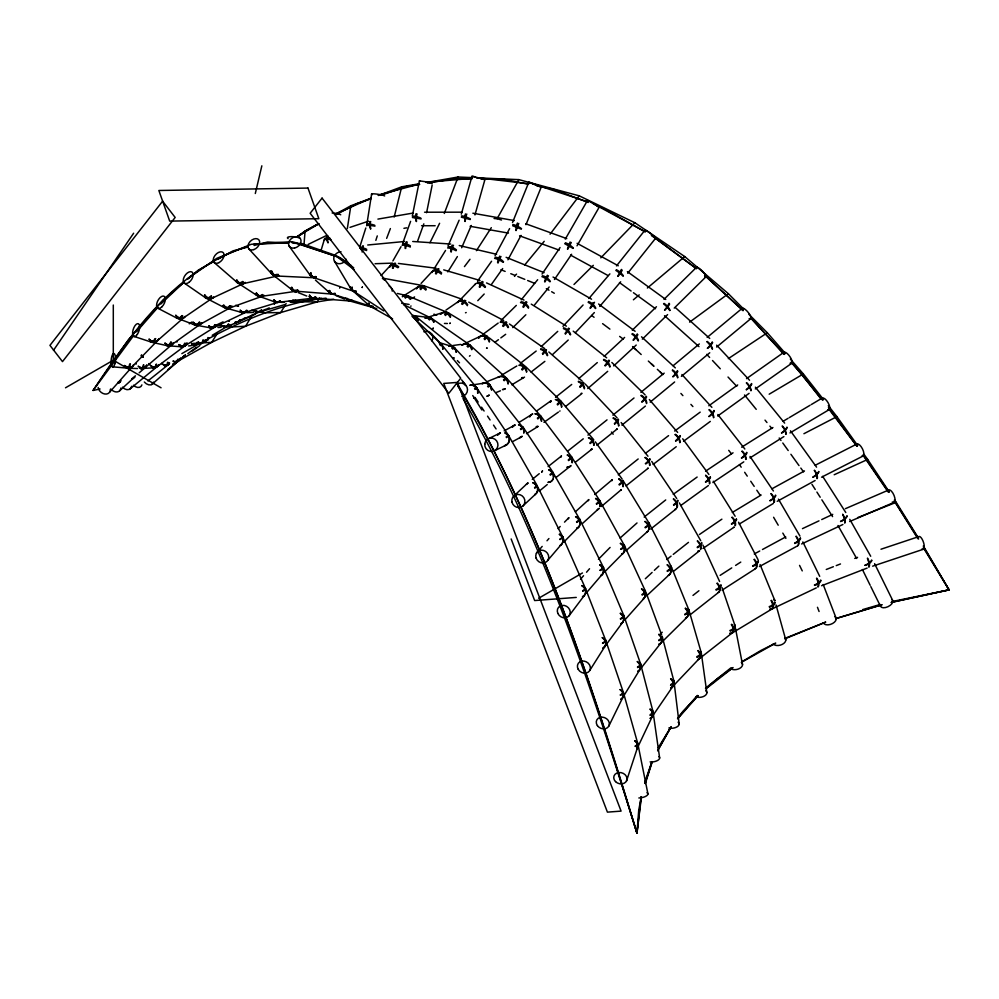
<?xml version="1.0" encoding="UTF-8"?>
<svg xmlns="http://www.w3.org/2000/svg" width="999" height="999" viewBox="0 0 999 999"><rect width="100%" height="100%" fill="white"/><g stroke="black" fill="none" stroke-linecap="round" stroke-linejoin="round"><path stroke-width="1.5" d="M304.008 244.53L305.082 231.006L318.544 223.576M641.133 796.628L636.962 833.191C590.534 684.29 541.146 534.577 463.111 398.776M641.458 796.653L636.962 833.191C589.635 679.782 541.008 524.063 457.642 385.776M347.327 228.621L350.849 205.769L371.191 198.189L335.851 213.798M366.658 225.562L371.628 193.981M534.54 487.599L537.137 485.564L508.766 435.826L506.505 437.624M523.251 427.46L520.816 429.632M550.024 474.513L552.872 472.127L523.326 427.497M641.183 797.19L638.711 810.301L636.962 833.191C591.071 680.893 541.108 527.984 460.876 389.797L458.279 385.914M412.325 216.034L419.418 180.869L427.597 182.03L432.205 183.716M426.585 212.737L432.142 185.215M255.307 193.506L261.85 165.809M394.18 217.033L401.71 186.825L418.469 183.903M461.313 214.136L472.077 175.986L484.64 179.72M474.95 214.935L484.877 179.733M321.328 249.525L324.538 238.811A6.756 2.185 16.7 0 1 330.357 238.411M644.692 782.492L651.847 761.95M645.354 783.491L652.285 761.675M359.652 247.34L365.809 228.009M375.849 240.359L377.272 235.901M645.029 783.466L652.01 761.638M516.108 230.532L518.781 223.401M567.444 249.088L570.117 241.958M626.498 781.006L637.374 747.951M402.772 243.082L410.601 221.353M417.57 241.209L423.838 223.838M444.293 213.474L458.066 177.01L472.09 177.61M386.65 238.361L390.384 228.559M512.512 222.502L528.921 181.98L541.246 187.013L525.986 224.688M448.052 245.829L459.128 220.205M461.663 247.752L471.291 225.462M565.272 239.136L587.537 200.362L599.25 207.08L597.802 206.681M637.275 748.214L652.447 716.158M621.39 269.43L617.869 276.061M571.303 242.495L567.719 249.201M608.816 726.098L622.914 697.265M429.957 242.745L439.61 223.277M495.054 255.694L509.602 228.596M507.929 259.79L521.028 235.389M494.055 218.506L497.102 218.719L518.856 179.633L579.22 195.829L634.889 222.752L684.727 256.556L728.383 293.706L743.531 308.903M657.604 750.873L670.816 727.222L658.204 749.55M548.476 275.774L544.867 282.043M392.894 260.914L401.011 246.703M593.144 302.572L590.009 308.029M577.01 245.829L599.25 207.093M569.455 328.621L565.397 334.153M608.903 360.09L604.832 365.622M658.179 747.801L671.216 726.648M252.46 314.785L245.554 326.248L211.701 342.345L172.627 364.111M286.151 303.571L280.707 312.562L245.554 326.248L231.431 326.973L216.059 325.212M622.802 697.464L640.059 669.268M434.403 268.306L445.542 250.462M447.827 271.878L457.38 256.581M523.476 307.405L526.923 302.185M565.072 333.466L568.643 328.097M217.233 333.604L211.701 342.345L192.77 343.481M589.797 670.391L605.282 645.854M319.543 298.077L317.095 301.923L280.707 312.562L265.197 312.762L251.436 310.302M476.398 250.674L491.308 227.66M490.122 385.926L522.752 427.335M248.189 246.428C177.685 268.069 132.043 331.705 93.094 390.447L100.075 388.986M506.855 378.459L540.422 415.621L537.337 418.219M542.07 274.051L560.064 247.552M554.47 279.495L571.615 254.258M53.484 350.349L133.641 233.217M652.235 716.52L673.139 685.963M180.807 357.767L179.133 360.164L176.199 360.639M546.49 350.037L542.857 354.408M583.404 382.305L579.77 386.675M477.597 281.031L491.57 261.251M491.321 284.615L502.672 268.544M503.409 326.473L506.78 322.34M542.395 353.646L545.766 349.525M605.182 646.016L623.289 621.478M568.943 615.946L584.427 595.317M464.448 266.608L470.005 259.278M550.062 234.203L579.22 195.829M677.559 718.356L682.991 711.251L697.876 695.616M133.716 335.477L93.094 390.447L128.322 339.897L163.399 299.787L184.34 281.98M641.071 668.106L660.926 642.994M616.508 265.871L645.004 230.145M627.697 273.251L655.244 238.711M521.241 299.837L537.662 279.72M534.565 304.882L549.163 286.988M524.725 264.935L544.218 241.296M588.935 298.464L609.889 273.863M599.725 306.418L620.679 281.805M536.438 553.159L542.195 546.403M547.002 540.784L548.926 538.536M548.039 560.014L561.475 544.268M580.544 579.233L583.541 575.724M586.538 572.227L589.535 568.731M585.976 593.344L602.946 573.513M678.296 717.594L697.364 695.441M136.538 331.805L157.83 307.442M109.728 392.058L133.379 365.409L158.416 339.697M677.584 718.843L698.089 695.704M490.434 385.626L488.186 387.125M625.224 619.517L644.23 598.164M514.497 276.373L516.558 274.113M381.081 275.562L390.646 265.21M421.079 283.416L431.98 271.678M562.949 326.311L583.079 304.995M575.274 332.754L594.355 312.562M671.503 687.787L698.788 659.103M459.627 300.424L475.624 283.741M477.784 300.687L484.19 294.018M600.811 257.829L634.889 222.752M522.19 370.08L525.624 366.583L560.601 400.761M557.167 404.245L560.551 400.799M558.079 528.633L560.227 526.473M564.51 522.14L568.793 517.794M563.761 542.107L578.746 526.935M598.438 559.253L610.089 547.44M604.507 572.065L622.514 553.808M573.988 284.478L593.306 265.322M501.098 320.442L516.321 305.407M512.799 327.635L525.849 314.747M475.924 388.811L476.923 388.074L508.528 435.439L506.118 436.938M663.998 299.35L696.603 267.208M674.225 308.104L705.744 277.023M660.102 634.353L662.237 632.242M660.676 643.281L686.463 617.832M632.292 330.194L656.443 306.73M642.345 339.148L667.594 314.61M160.864 303.971L184.003 282.105M645.329 578.746L652.097 572.427M654.357 570.317L658.865 566.108M646.64 595.829L669.193 574.762M514.21 495.679L527.122 483.616M522.527 506.318L535.452 494.255M541.246 346.591L557.742 331.356M552.697 354.395L568.219 340.047M604.158 356.381L624.612 337.437M613.711 365.896L636.201 345.055M118.394 382.767L120.654 380.681M119.63 390.809L132.655 378.808M139.173 372.814L172.64 344.006M575.374 511.825L588.836 499.55M582.255 523.701L597.951 509.39M620.092 538.024L637.012 522.964M625.774 550.899L647.215 531.818M151.736 384.553L177.859 361.413M504.12 380.719L506.855 378.421M156.781 341.258L183.741 317.719M578.521 378.808L597.302 362.587M587.749 388.574L607.704 371.328M705.818 688.611L717.27 678.783L733.091 667.544M187.824 279.021L198.302 270.105L214.335 261.226M594.742 494.505L612.362 479.62M601.398 506.481L621.353 489.61M633.391 299.8L639.223 294.892M647.377 288.024L684.727 256.556M118.544 382.917L120.916 380.944M707.167 337.425L742.307 308.216M673.151 365.721L699.312 343.943M716.645 347.04L750.611 318.806M681.393 376.373L709.752 352.772M640.908 392.345L664.198 373.139M650.187 402.135L674.637 381.98M131.893 378.733L135.439 375.811M129.695 389.21L156.943 366.795L185.177 345.666M532.267 479.395L539.248 473.676M539.273 491.108L547.252 484.565M167.869 369.568L184.203 356.243M537.787 418.956L540.784 416.059M612.862 415.159L634.015 397.989M621.902 425.149L645.404 406.069M568.231 459.965L571.603 456.805L540.796 416.071M705.456 688.236L731.018 667.769M147.902 380.944L168.744 364.323M587.936 435.127L607.03 419.867M596.828 445.242L617.132 429.033M618.281 474.85L638.186 458.966M625.986 485.914L648.239 468.156M644.18 517.045L665.721 499.937M650.686 529.07L675.824 509.103A6.756 4.633 51.5 0 1 674.887 509.478A6.756 4.096 54.1 0 0 675.711 509.178M555.519 397.29L571.728 384.453M565.521 406.543L581.718 393.706M567.869 450.974L583.266 438.836M548.089 466.583L561.126 456.281M575.536 462.087L592.045 449.075A6.756 4.783 51.4 0 1 591.096 449.45M555.869 477.622L570.092 466.396M666.733 559.552L671.078 556.118M673.251 554.395L688.473 542.37M673.351 571.478L698.351 551.723M692.981 595.416L698.925 590.746M689.972 614.922L717.319 593.394M698.463 659.402L732.279 632.879M706.093 688.723L732.292 668.244M520.292 363.374L536.188 351.049M531.081 372.053L544.867 361.363M645.429 453.346L668.581 435.626M653.096 464.435L676.248 446.715M520.367 428.908L523.001 427.048M482.455 334.727L498.176 323.077M494.805 342.37L498.426 339.685M500.849 337.887L505.681 334.303M674.65 431.056L700.187 412.125M683.553 441.246L710.301 421.416M689.61 322.14L728.383 293.706M187.775 353.658L196.403 347.365M200.1 344.667L206.256 340.172M192.357 350.974L199.713 345.654M708.84 405.781L737.699 384.94M717.732 416.009L749.1 393.356M673.251 494.318L697.14 477.047M680.744 505.544L708.403 485.551M189.273 323.838L191.758 322.053M171.678 344.73L200.324 324.2M296.179 237.325L305.082 231.006M297.702 236.838L307.754 229.683L318.644 223.901M536.488 411.089L550.948 400.811M543.968 422.352L558.429 412.063M132.318 379.133L134.853 377.347M746.515 378.646L784.015 352.21M755.319 388.948L791.57 363.399M187.312 278.983L216.833 258.316L251.161 244.305L291.521 241.696L336.813 256.618L354.033 269.518M445.916 310.127L459.178 300.999M183.516 317.894L212.75 297.889M699.412 534.527L721.89 519.168M702.984 548.451L734.203 527.11M705.581 471.178L733.041 452.797M712.886 482.554L743.78 461.863M728.308 358.653L767.319 332.767L785.351 353.359M474.837 389.373L476.898 388.074M720.129 575.374L731.743 567.894M735.614 565.409L740.771 562.087M722.09 590.172L754.332 569.418M741.645 447.202L772.926 427.522M750.012 457.892L783.89 436.588M185.002 345.791L214.922 327.01M519.005 422.427L530.394 415.322M526.498 433.678L537.887 426.561M418.531 286.526L402.31 296.616A6.756 5.232 58.1 0 1 410.052 299.225M412.1 298.489L414.597 296.928M502.06 374.912L516.033 366.458M511.825 384.802L524.525 377.123M732.329 512.462L761.163 495.017M739.248 524.075L773.326 503.459M731.892 633.154L772.052 608.94M296.715 236.938L318.831 223.739M783.141 421.266L788.036 418.369M789.26 417.632L810.039 405.294M811.263 404.57L822.252 398.027M789.972 432.929L829.083 409.69M769.18 394.193L803.371 373.951L823.501 399.55M741.795 661.813L761.013 650.411L775.736 643.094M212.225 335.277L227.672 326.161M181.855 353.634C225.162 328.359 271.516 305.494 321.591 298.202M65.509 387.799L113.299 360.214L161.076 387.799M538.648 598.251L582.454 572.964M741.283 662.412L775.149 643.418M218.344 259.003L233.042 250.861L248.064 247.015M336.039 213.936L350.849 205.769M200.075 324.363L230.769 307.467M771.99 488.773L804.47 470.941M777.222 501.323L815.122 480.519M754.27 553.958L759.74 550.998M762.474 549.512L785.726 536.925M759.44 566.533L796.365 546.528M504.145 430.856L514.897 425.062A6.756 6.356 61.7 0 0 512.45 427.048A6.756 6.019 58 0 1 515.084 425M512.412 441.72L520.479 437.362M228.846 326.561L231.556 325.112M234.266 323.651L245.105 317.857M336.363 214.523L356.793 203.696L371.241 198.676M803.92 433.716L836.912 416.62L857.716 445.591M815.234 465.247L856.805 444.056M821.54 477.197L863.111 456.006M308.192 244.405L326.423 235.552M488.836 438.499L500.399 432.917M493.868 451.048L505.419 445.454M217.47 324.538L223.089 321.853M214.66 327.16L246.491 311.963M771.628 609.165L816.32 587.887M802.472 528.633L818.98 520.854M821.727 519.555L832.741 514.36M801.598 543.968L842.881 524.5M462.962 344.443L480.819 336.064M212.412 298.077L244.443 283.117M834.19 474.75L867.669 459.44L889.272 491.933M238.262 321.903L255.157 314.26M265.01 309.79L269.231 307.879M243.806 318.956L260.215 311.601M845.391 508.678L888.598 490.034M849.662 521.528L894.267 502.272M260.052 311.688L265.309 309.465M786.438 637.762L825.711 622.09M784.989 638.773L825.411 622.215M419.418 180.869L419.992 181.356M227.16 326.423L238.049 322.015M486.613 381.818L499.113 376.76M496.266 392.482L500.437 390.796M857.666 517.632L896.19 502.335L918.393 538.024M826.26 569.48L833.378 566.72M836.225 565.621L840.496 563.96M854.732 558.441L857.579 557.342M821.603 585.739L867.144 568.081M378.459 195.492L401.71 186.825M508.016 435.989L508.716 435.801M229.483 308.029L262.512 296.154M835.763 618.556L881.268 604.882M381.343 195.167L405.894 186.651L419.717 184.378M350 227.372L368.469 221.204M880.981 549.225L918.743 536.625M872.639 566.183L923.476 549.225M425.512 318.007L442.495 312.65M246.091 312.1L279.995 301.735M835.576 618.693L882.242 604.72M862.587 609.627L880.231 604.47M259.003 312.1L285.102 304.52M378.171 195.167L418.469 184.291M254.083 245.479L267.607 242.033L288.549 243.007M891.445 602.385L949.05 589.86L923.326 545.953M242.969 283.704L278.371 275.774M891.183 602.409L949.05 589.86L923.501 546.94M892.107 601.523L949.05 589.86L923.438 547.839M427.609 182.317L458.066 177.01M377.897 219.106L413.311 213.024M403.921 228.321L406.743 227.834M427.397 183.117L455.044 178.571L471.953 178.858M333.703 299.238L317.095 301.923L300.262 301.773L292.732 300.087M470.554 385.239L485.389 382.942M261.039 296.441L296.591 291.171M452.747 345.542L460.764 344.418M292.47 302.235L326.061 298.152M188.536 345.941L191.496 345.579M277.722 302.385L313.661 298.089M367.719 245.005L404.533 241.496M425.936 182.28L472.29 178.384M576.261 597.414L534.665 600.549L511.151 538.948M217.944 327.51L221.154 327.285M140.859 368.556L153.022 367.857M253.821 244.305L288.723 242.707M291.758 242.57L294.792 242.432L340.234 257.742L353.721 267.807M375.087 263.711L392.607 263.124M246.691 312.675L253.596 312.475M280.756 302.372L284.428 302.335M424.563 212.213L462.35 212.175M421.553 225.724L435.164 225.724M412.412 217.52L421.091 218.943M481.168 179.021L504.233 179.42L528.109 184.178M541.133 187.038L540.084 186.763M444.455 323.439L447.427 323.514M131.044 368.344L137.612 368.544M476.773 177.81L518.856 179.633M293.044 243.219L302.023 243.631L336.263 255.657L351.398 265.647M276.636 275.999L315.459 277.834M412.724 241.483L450.661 244.031M167.645 345.754L181.094 346.74M313.012 298.102L350.661 301.036M295.904 291.184L333.703 294.205M112.338 366.808L126.948 368.069M478.484 177.859L528.871 183.779M412.649 315.484L428.658 317.457M398.401 263.424L436.188 268.256M401.66 303.271L409.115 304.445M472.864 213.212L514.273 220.567M470.129 226.298L508.466 233.117M384.265 278.446L423.189 285.614A6.756 2.91 -79.6 0 0 420.017 288.948M195.991 325.174L210.714 327.897M461.301 217.17L470.217 219.543M537.05 185.964L553.471 189.236L588.261 202.472M151.998 342.32L167.058 345.654A6.756 3.809 -85.8 0 0 171.291 342.207M459.265 245.542L496.565 254.283M397.452 293.456L407.242 295.766M226.498 308.216L242.37 312.65M478.696 178.309L476.86 177.772M348.526 300.624L376.785 308.604M497.102 218.719L501.523 220.005M443.718 269.867L480.032 280.469M439.398 342.632L453.034 346.778M475.549 177.385L473.126 176.573M331.281 293.681L370.479 306.243M534.977 184.503L587.537 201.81M133.504 336.238L150.412 341.808M512.674 225.762L521.141 229.096M313.574 277.56L354.707 291.671M235.702 305.282L238.511 306.268M424.525 286.001L462.375 299.363M257.517 295.754L274.25 301.698M538.848 186.351L536.888 185.614M525.711 223.764L566.77 238.611M519.567 235.814L559.178 250.125M178.496 318.731L193.856 324.55M596.952 205.782L602.747 207.992L645.416 231.955M536.013 185.29L535.127 184.927M335.976 295.592L344.468 299.013M306.755 296.041L298.189 292.595M506.118 257.317L544.068 272.652M500.924 269.705L505.144 271.416M510.776 273.689L514.985 275.387M517.794 276.523L524.825 279.37M527.634 280.507L534.665 283.341M533.791 184.39L532.105 183.679M408.628 296.216L447.939 312.699M433.941 314.136L436.75 315.309M531.331 183.341L530.044 182.755M486.538 282.917L524.013 300.087M564.71 243.681L573.014 248.401M403.608 304.633L431.268 318.182M205.956 298.052L224.176 307.505M157.73 308.167L176.748 318.069M468.731 302.135L503.658 320.454M593.381 203.734L644.717 231.506M577.085 243.306L618.281 265.784M570.579 255.12L608.041 275.549M369.655 305.894L392.619 318.906M553.034 277.023L591.533 299.188M546.328 288.674L548.988 290.209M551.635 291.733L554.295 293.256M448.601 313.024L487.212 336.326M531.256 304.121L566.396 326.149M352.997 290.909L383.791 310.939M237.737 282.942L256.968 295.479M184.603 283.329L205.607 297.827M509.453 324.001L544.667 348.551M431.955 318.594L469.692 344.905M627.384 271.628L665.771 299.463M619.48 282.592L631.118 291.021M633.441 292.707L655.544 308.741M651.373 235.352L696.191 268.444M652.085 235.702L696.528 268.694M598.576 303.996L635.127 331.306M591.633 315.459L594.068 317.282M602.597 323.651L609.902 329.108M619.642 336.401L623.301 339.123M588.436 201.274L587.524 200.449M272.964 274.9L292.345 290.097M489.173 337.812L523.976 365.247M573.201 331.144L606.668 357.842M416.283 316.883L453.996 347.415M214.785 263.062L237.387 282.655M548.851 351.985L582.292 381.218M315.434 280.107L329.208 292.395M675.287 307.505L709.74 338.449M664.522 315.696L698.975 346.641M470.342 345.454L506.268 377.884M352.897 290.821L369.318 305.657M704.57 275.225L743.069 310.402M641.52 336.8L675.324 367.894M632.554 346.553L635.926 349.662M648.326 361.064L653.958 366.246M657.342 369.355L662.974 374.538M633.316 347.265L641.196 354.52M651.336 363.848L653.596 365.921M660.351 372.14L662.612 374.213M704.832 275.462L743.019 310.701M412.038 316.321L440.721 343.581M611.838 362.462L645.129 394.892M748.938 314.323L767.319 332.767M454.807 348.139L490.109 385.065M457.38 360.589L459.515 362.824M585.039 383.916L617.132 417.907M431.668 334.016L441.745 344.68M716.633 345.167L749.562 380.232M706.718 354.345L709.627 357.442M712.524 360.527L720.279 368.781M728.021 377.035L736.738 386.313M750.699 318.057L784.615 354.395M680.893 393.431L682.891 395.629M690.896 404.383L692.894 406.568M249.013 249.051L271.828 274.001M681.917 374.525L711.9 407.342M750.886 317.957L783.865 354.32M791.083 362.275L800.361 372.515L821.303 399.375M790.346 359.078L803.371 373.951M649.338 399.563L677.659 432.405M791.67 362.537L822.751 400.312M755.381 387.175L784.652 423.114M744.53 394.967L756.231 409.34M765.022 420.129L766.97 422.527M769.892 426.111L771.852 428.509M441.358 344.293L476.398 387.5M461.575 379.82L465.472 384.615M621.153 422.552L647.951 456.243M611.438 432.055L613.174 434.228M828.283 405.644L836.912 416.62M717.844 414.535L744.829 449.001M728.721 450.349L731.418 453.796M828.92 409.14L856.83 446.178M462.812 381.855L465.596 385.514M828.446 407.604L857.179 446.291M682.704 438.773L708.903 474.475M595.304 441.82L622.115 479.033M289.173 246.166L309.84 274.812M864.048 454.408L867.669 459.44M790.446 430.794L816.558 467.145M779.195 437.999L780.993 440.497M782.791 443.007L788.199 450.524M790.896 454.283L799 465.571M800.811 468.069L803.508 471.828M863.461 455.157L888.81 492.307M862.911 455.069L888.136 491.933M894.217 500.836L917.844 538.661M750.012 456.443L773.413 490.996M739.46 464.622L741.196 467.182M744.667 472.302L747.264 476.136M750.724 481.256L754.195 486.376M756.792 490.222L760.264 495.342M651.723 461.413L676.71 498.526M894.467 499.737L896.19 502.335M475.574 398.226L478.146 402.06M481.555 407.18L484.115 411.026M487.537 416.146L490.097 419.98M493.518 425.099L496.078 428.946M571.903 457.43L599.65 500.524M822.676 476.361L845.791 512.537M811.95 484.315L815.246 489.485M816.895 492.07L820.204 497.24M821.852 499.825L832.579 516.62M894.729 501.348L918.63 539.023M472.739 395.554L481.893 410.002M713.298 481.218L735.139 516.246M623.289 480.944L649.088 523.214M334.49 261.288L350.849 288.748M778.433 499.138L799.962 536.088M773.601 517.27L778.209 525.187M782.816 533.104L785.888 538.386M553.109 472.702L579.632 519.23M849.774 519.343L870.703 556.268M837.961 525.511L856.643 558.478M679.332 502.859L700.724 540.696M599.924 501.011L624.387 545.529M738.573 522.227L758.079 559.752M649.35 523.738L671.266 566.733M537.325 486.113L562.674 536.888M874.6 563.673L892.719 600.486M862.412 569.505L870.166 585.277M870.816 586.6L880.519 606.318M579.857 519.642L603.321 567.232M802.859 541.908L819.704 576.348M799.55 565.384L802.247 570.891M624.612 546.016L645.416 591.146A6.756 2.535 -20.3 0 1 642.195 595.067M702.909 545.079L719.605 581.48M562.837 537.225L585.451 588.461M603.433 567.27L623.701 615.347M760.077 564.572L774.837 600.536M671.503 567.295L688.91 610.102M585.576 588.773L605.706 640.384M823.201 584.527L836.113 618.169M817.469 607.292L819.08 611.5M646.041 592.582L661.6 634.74M623.838 615.709L640.496 663.648M722.002 587.524L734.789 625.049M605.819 640.684L623.326 692.295M689.123 610.764L701.173 652.447M623.438 692.632L637.787 743.606M776.023 604.957L785.813 640.034M662.399 637.237L673.913 681.206M640.634 664.073L652.896 711.201M637.899 744.068L647.951 794.03M735.414 628.071L742.544 664.66M653.121 712.374L659.652 758.004M701.335 653.259L706.855 692.782M674.05 681.955L679.183 724.05M113.299 305.032L113.299 360.214M110.39 389.21A6.756 5.257 41.6 0 1 104.858 394.018A6.756 5.257 41.6 0 1 98.164 387.45M120.904 387.999A6.756 5.145 47.4 0 1 117.183 391.92A6.756 5.145 47.4 0 1 111.039 389.185M118.269 381.905A6.756 5.145 47.4 0 1 119.243 382.967M146.716 365.159A6.756 5.145 47.4 0 1 138.137 366.196A6.756 5.157 49.8 0 0 146.641 365.222M141.546 356.206A6.756 5.145 47.4 0 1 143.194 357.03M131.668 386.251A6.756 4.995 50.5 0 1 122.465 387.187M120.205 382.205A6.756 4.995 50.5 0 1 120.342 380.594M158.591 364.935A6.756 4.995 50.5 0 1 148.814 363.636M141.908 384.902A6.756 4.783 51.4 0 1 133.479 385.227M169.568 363.099A6.756 4.783 51.4 0 1 161.601 363.399A6.756 4.783 54.6 0 0 169.443 363.161M153.459 382.155A6.756 4.633 48.5 0 1 144.318 382.005M179.583 359.003A6.756 4.633 48.5 0 1 173.376 361.163M185.352 355.182A6.756 4.408 50.8 0 1 183.279 356.556M129.708 364.023A6.756 2.148 -85.1 0 1 126.736 367.882M158.691 339.185A6.756 5.282 44.2 0 1 148.963 339.073A6.756 5.32 48.9 0 0 158.554 339.31M130.407 363.886A6.756 2.747 -88.2 0 1 126.761 367.794M141.433 355.157A6.756 2.747 -88.2 0 1 143.132 357.155M143.456 364.735A6.756 2.747 -88.2 0 1 139.91 368.206M141.184 356.006A6.756 5.157 49.8 0 1 143.219 356.993M173.539 342.707A6.756 5.157 49.8 0 1 164.798 343.032A6.756 5.157 54.4 0 0 173.389 342.807M143.868 365.047A6.756 3.022 86.7 0 1 140.322 368.256M141.346 355.282A6.756 3.022 86.7 0 1 142.932 357.055M156.019 364.348A6.756 3.022 86.7 0 1 152.697 367.694M156.506 364.198A6.756 3.209 80.2 0 1 153.259 367.669M167.57 362.275A6.756 3.209 80.2 0 1 164.323 365.746M158.491 365.01A6.756 4.983 53.2 0 1 151.124 366.059M149.4 364.423A6.756 4.983 53.2 0 1 148.839 363.636M187.063 343.069A6.756 4.983 53.2 0 1 179.071 344.58M168.207 362.45A6.756 3.484 71 0 1 164.46 365.334M177.947 359.091A6.756 3.484 71 0 1 174.475 362.125M198.676 342.108A6.756 4.783 54.6 0 1 191.433 343.344M179.395 358.991A6.756 4.308 50.8 0 1 175.275 361.713M183.466 356.506A6.756 4.308 50.8 0 0 185.414 355.057A6.756 4.283 36.3 0 1 184.378 355.744M179.246 359.503A6.756 4.583 54.2 0 1 172.952 361.089M208.679 338.236A6.756 4.583 54.2 0 1 203.159 340.234M185.202 355.269A6.756 4.358 53.9 0 1 183.179 356.668M155.007 338.661A6.756 2.972 -71.7 0 1 150.1 341.446M155.732 338.586A6.756 3.472 -77.5 0 1 150.524 341.658M170.792 341.92A6.756 3.472 -77.5 0 1 166.221 345.467M185.14 316.433A6.756 5.32 48.9 0 1 175.612 315.172A6.756 5.345 55.6 0 0 184.915 316.596M184.74 343.181A6.756 3.809 -85.8 0 1 179.208 345.691M201.873 322.627A6.756 5.157 54.4 0 1 193.107 322.202M185.315 343.344A6.756 4.033 83.1 0 1 179.97 345.829M197.04 342.32A6.756 4.033 83.1 0 1 192.37 344.817M186.888 343.156A6.756 4.97 57.9 0 1 179.046 344.643M176.985 342.033A6.756 4.97 57.9 0 1 176.773 341.608M216.571 325.112A6.756 4.97 57.9 0 1 208.978 325.861M197.814 342.207A6.756 4.171 68.8 0 1 192.457 344.168M208.004 337.5A6.756 4.171 68.8 0 1 204.158 341.034M198.464 342.195A6.756 4.745 59.4 0 1 191.758 343.706M229.083 324.65A6.756 4.745 59.4 0 1 223.027 325.724M221.291 324.238A6.756 4.745 59.4 0 1 220.979 323.876A6.756 4.67 65.9 0 0 221.303 324.338M208.516 337.974A6.756 4.52 59.4 0 1 202.71 340.172M239.872 320.292A6.756 4.52 59.4 0 1 236.263 322.115M208.754 338.087A6.756 4.221 50.4 0 1 204.77 340.397M181.93 315.584A6.756 3.496 -62.5 0 1 176.361 317.744M182.655 315.647A6.756 3.984 -69.2 0 1 176.873 318.019M199.413 321.99A6.756 3.984 -69.2 0 1 193.406 324.163M213.661 297.19A6.756 5.345 55.6 0 1 204.583 294.792A6.756 5.332 65 0 0 213.324 297.377M201.423 323.089A6.756 5.145 61.2 0 1 193.094 322.252M232.118 306.193A6.756 5.145 61.2 0 1 223.501 304.982A6.756 5.095 70.2 0 0 231.743 306.331M199.925 322.352A6.756 4.358 -79.5 0 1 194.106 324.438M214.86 324.675A6.756 4.358 -79.5 0 1 208.579 326.935M216.296 325.224A6.756 4.92 64.5 0 1 208.928 325.961M247.315 311.301A6.756 4.92 64.5 0 1 240.135 310.102A6.756 4.808 73 0 0 247.153 311.126M238.212 306.281A6.756 4.92 64.5 0 1 238.112 305.831M215.447 324.862A6.756 4.57 86.1 0 1 209.478 327.123M228.259 323.988A6.756 4.57 86.1 0 1 220.979 324.737M228.858 320.816A6.756 4.57 86.1 0 1 228.846 321.291M228.871 324.238A6.756 4.57 67.9 0 1 224.188 326.548M229.121 320.816A6.756 4.57 67.9 0 1 229.171 321.278M239.61 320.192A6.756 4.57 67.9 0 1 235.065 322.14M228.596 325.087A6.756 4.67 65.9 0 1 222.927 325.849M261.601 310.052A6.756 4.67 65.9 0 1 255.756 311.151M240.26 320.192A6.756 4.271 48.3 0 1 236.913 321.678M239.698 320.055A6.756 4.408 65.6 0 1 235.727 322.202M211.176 295.816A6.756 3.859 -55.4 0 1 204.408 296.266M211.613 296.303A6.756 4.383 -62.6 0 1 204.558 296.253M229.82 305.756A6.756 4.383 -62.6 0 1 222.765 305.706M245.342 282.405A6.756 5.332 65 0 1 236.626 279.857A6.756 5.232 77.4 0 0 244.83 282.567M230.619 305.794A6.756 4.77 -74.4 0 1 224.425 307.492M223.252 306.069A6.756 4.77 -74.4 0 1 223.064 305.706M246.491 310.227A6.756 4.77 -74.4 0 1 240.022 311.688M264.036 295.317A6.756 5.095 70.2 0 1 256.531 293.182M247.128 310.414A6.756 4.958 88.4 0 1 241.034 311.963M260.689 310.364A6.756 4.958 88.4 0 1 254.233 311.051M280.557 301.311A6.756 4.808 73 0 1 274.001 299.85M261.551 310.165A6.756 4.833 67.1 0 1 255.469 311.126M260.577 311.051A6.756 4.52 73.8 0 1 255.619 311.301M295.13 301.198A6.756 4.52 73.8 0 1 290.422 301.198A6.756 5.032 65.8 0 0 296.054 300.624M295.117 291.745A6.756 4.52 73.8 0 1 295.354 292.145M274.463 302.023A6.756 4.321 46.2 0 1 274.388 304.195M288.112 238.636A6.756 1.723 6.4 0 1 291.096 236.626A6.756 1.723 6.4 0 1 300.112 238.349M327.959 242.782A6.756 3.571 64.1 0 1 327.098 235.652M242.757 281.456A6.756 4.183 -49.1 0 1 236.014 281.081M243.194 281.98A6.756 4.745 -56.9 0 1 236.176 281.119M262.425 294.53A6.756 4.745 -56.9 0 1 255.419 293.656M278.983 275.549A6.756 5.232 77.4 0 1 271.865 271.528M262.949 294.93A6.756 5.12 -70.5 0 1 255.756 293.756M279.683 300.861A6.756 5.12 -70.5 0 1 273.651 301.261M263.187 295.667A6.756 4.92 81.6 0 1 256.306 292.844M298.426 290.597A6.756 4.92 81.6 0 1 291.671 287.15A6.756 4.57 -85.4 0 0 297.665 290.584M280.257 301.099A6.756 4.595 83.2 0 1 273.951 299.975M315.672 297.315A6.756 4.595 83.2 0 1 309.653 295.317M280.107 301.311A6.756 5.27 89.5 0 1 274.101 301.099M295.667 300.249A6.756 5.27 89.5 0 1 289.111 301.223M295.292 290.372A6.756 5.27 89.5 0 1 296.491 292.232M294.568 301.236A6.756 4.258 83.1 0 1 289.922 301.111M295.292 291.983A6.756 4.258 83.1 0 1 295.467 292.395M295.292 291.508A6.756 5.032 65.8 0 1 295.854 292.27M361.438 250.25A6.756 3.434 75.8 0 1 362.537 246.054M324.288 240.072A6.756 1.249 7.5 0 1 330.981 239.585M332.105 212.949A6.756 1.249 7.5 0 1 340.721 214.785M328.134 242.57A6.756 3.259 71.6 0 1 327.672 235.577M370.542 228.921A6.756 3.259 71.6 0 1 369.905 221.491M277.198 274.325A6.756 4.608 -42.4 0 1 270.766 271.079M277.859 275.736A6.756 4.933 -87.3 0 1 271.853 271.116M316.333 277.685A6.756 4.933 -87.3 0 1 310.677 272.952M278.421 274.425A6.756 5.132 -51.9 0 1 270.841 271.041M297.415 289.86A6.756 5.132 -51.9 0 1 290.634 288.187M297.964 290.234A6.756 5.457 -68 0 1 291.034 288.386M315.459 296.915A6.756 5.457 -68 0 1 309.116 296.641M334.19 294.143A6.756 4.57 -85.4 0 1 329.67 290.709M315.859 297.265A6.756 5.519 88.8 0 1 309.303 296.179M314.922 297.252A6.756 4.208 -85.5 0 1 309.44 295.067M351.411 300.874A6.756 4.208 -85.5 0 1 347.615 299.113M359.715 248.252A6.756 3.109 28.6 0 1 366.745 249.35M392.445 268.281A6.756 3.209 88.1 0 1 394.792 263.162M362.162 252.073A6.756 2.972 84.6 0 1 363.411 245.916M405.157 248.476A6.756 2.972 84.6 0 1 406.356 241.833M361.026 249.3A6.756 1.898 17.7 0 1 366.67 250.549M366.92 224.45A6.756 1.898 17.7 0 1 374.737 225.275M370.791 228.808A6.756 2.81 80.3 0 1 370.704 221.516M416.246 221.478A6.756 2.81 80.3 0 1 416.021 213.736M366.758 225.524A6.756 0.874 8.9 0 1 374.962 226.161M372.165 194.63A6.756 0.874 8.9 0 1 375.936 193.993A6.756 0.874 8.9 0 1 384.665 195.966M315.821 276.536A6.756 5.132 -35.8 0 1 309.578 274.325M316.221 277.01A6.756 5.544 -48.3 0 1 309.852 274.638M339.772 287.687A6.756 5.544 -48.3 0 1 339.66 288.137M335.015 293.244A6.756 5.544 -48.3 0 1 328.059 290.647M315.247 277.447A6.756 4.283 -71.1 0 1 310.864 272.615M356.056 291.646A6.756 4.283 -71.1 0 1 351.985 287.163M335.177 293.718A6.756 5.769 -68.1 0 1 328.471 290.946M352.547 300.374A6.756 5.769 -68.1 0 1 345.642 298.177M333.254 293.906A6.756 3.946 -72.2 0 1 329.583 290.422M372.452 306.456A6.756 3.946 -72.2 0 1 368.831 303.384M352.585 300.761A6.756 5.719 85.9 0 1 347.852 300.012M351.173 300.262A6.756 3.609 -74.2 0 1 347.053 298.276M404.72 297.19A6.756 3.259 -76.7 0 1 408.591 296.691M383.067 279.083A6.756 5.232 61 0 1 384.54 280.107M382.342 278.234A6.756 2.91 -79.6 0 1 382.767 278.184M389.935 266.671A6.756 4.258 42.7 0 1 398.751 266.895M389.56 267.27A6.756 2.972 29.7 0 1 397.939 267.732M402.497 244.243A6.756 2.972 29.7 0 1 410.414 245.891M393.206 268.319A6.756 2.597 -82.7 0 1 395.592 263.336M435.527 273.738A6.756 2.597 -82.7 0 1 438.099 268.631M402.135 245.304A6.756 1.673 19.8 0 1 410.377 247.053M412.575 216.333A6.756 1.673 19.8 0 1 420.829 218.094M405.706 248.476A6.756 2.348 -86.1 0 1 407.292 242.045M450.674 251.511A6.756 2.348 -86.1 0 1 452.26 245.08M416.521 221.453A6.756 2.16 90 0 1 417.07 213.948M464.885 221.416A6.756 2.16 90 0 1 465.434 213.911M346.203 259.265A6.756 5.707 -30.8 0 1 338.236 263.661A6.756 5.707 -30.8 0 1 333.891 257.33A6.756 5.707 -30.8 0 1 341.021 251.748M362.362 287.125A6.756 5.707 -30.8 0 1 362.137 287.525M356.268 291.159A6.756 5.707 -30.8 0 1 350.125 286.626M354.208 291.096A6.756 3.234 -57 0 1 352.185 287.35M362.4 286.988A6.756 5.957 -47.9 0 1 362.2 287.425M356.256 291.583A6.756 5.957 -47.9 0 1 350.349 287M373.139 306.368A6.756 5.957 -47.9 0 1 367.307 303.496M371.328 305.919A6.756 3.047 -60.5 0 1 368.793 303.072M414.16 316.233A6.756 3.047 -60.5 0 1 416.433 318.132M373.339 306.668A6.756 6.044 -72.5 0 1 367.819 303.896M402.722 296.516A6.756 5.844 80.1 0 1 410.826 299.051M411.001 305.919A6.756 5.844 80.1 0 1 410.789 306.318M428.409 319.143A6.756 2.785 -63.9 0 1 432.03 319.63M416.833 288.536A6.756 5.232 58.1 0 1 426.286 289.123M405.344 298.189A6.756 2.485 -67.3 0 1 409.115 296.865M444.655 314.673A6.756 2.485 -67.3 0 1 448.089 312.812M416.508 288.823A6.756 4.196 42.9 0 1 425.836 290.135M432.267 272.065A6.756 4.196 42.9 0 1 435.939 269.693A6.756 4.196 42.9 0 1 441.683 273.064M420.829 289.635A6.756 2.173 -70.5 0 1 424.088 285.864M461.588 304.033A6.756 2.173 -70.5 0 1 464.835 300.262M432.005 272.477A6.756 2.885 32 0 1 435.089 270.966A6.756 2.885 32 0 1 441.321 274.126M448.189 246.778A6.756 2.885 32 0 1 456.443 249.9M436.388 273.913A6.756 1.861 -73.7 0 1 439.023 268.981M479.27 286.95A6.756 1.861 -73.7 0 1 482.23 281.431M447.614 247.952A6.756 1.548 23.4 0 1 456.093 250.749M461.451 215.909A6.756 1.548 23.4 0 1 470.317 218.931M451.211 252.073A6.756 1.573 -76.8 0 1 453.509 245.267M497.552 262.437A6.756 1.573 -76.8 0 1 499.75 256.106M465.184 221.441A6.756 1.349 -79.9 0 1 466.795 214.036M515.796 230.444A6.756 1.349 -79.9 0 1 517.407 223.039M389.198 286.026A6.756 6.219 -30.7 0 1 392.22 291.159M413.124 315.634A6.756 6.294 -54.6 0 1 418.494 320.392M439.485 343.693A6.756 2.023 -46.4 0 1 440.821 345.629A6.756 0.949 -39 0 0 439.797 344.942M412.874 315.497A6.756 6.206 -83 0 1 418.094 319.98M425.424 318.219A6.756 6.206 -83 0 1 434.103 321.953M433.017 328.346A6.756 6.206 -83 0 1 432.417 329.058M414.597 317.295A6.756 2.01 -51 0 1 416.683 318.157M451.723 348.189A6.756 2.01 -51 0 1 454.383 348.688M425.137 318.206A6.756 5.869 72.5 0 1 433.691 322.128M433.316 328.047A6.756 5.869 72.5 0 1 432.567 329.121M440.522 314.26A6.756 5.869 72.5 0 1 450.674 316.77M450.074 323.077A6.756 5.869 72.5 0 1 449.825 323.426M429.308 319.992A6.756 1.861 -55.1 0 1 432.342 319.405M467.057 346.303A6.756 1.861 -55.1 0 1 470.092 345.704M440.409 314.173A6.756 5.182 55.4 0 1 450.262 317.382M450.149 323.201A6.756 5.182 55.4 0 1 449.937 323.514M466.183 312.525A6.756 5.182 55.4 0 1 465.484 312.787M457.867 302.31A6.756 5.182 55.4 0 1 467.732 304.782M445.454 315.534A6.756 1.636 -58.9 0 1 448.926 313.599M484.078 338.836A6.756 1.636 -58.9 0 1 487.325 336.376M462.537 304.445A6.756 1.349 -62.3 0 1 465.759 300.662M502.597 325.974A6.756 1.349 -62.3 0 1 506.056 321.79M457.542 302.585A6.756 4.133 43.8 0 1 462.025 301.411A6.756 4.133 43.8 0 1 467.357 305.706M477.572 282.305A6.756 4.133 43.8 0 1 485.489 286.813M480.057 287.237A6.756 1.049 -65.4 0 1 483.166 281.968M522.889 306.855A6.756 1.049 -65.4 0 1 525.998 301.586M475.212 284.54A6.756 2.86 35.2 0 1 475.312 284.116M476.061 283.404A6.756 2.86 35.2 0 1 484.952 287.462M495.142 257.267A6.756 2.86 35.2 0 1 503.571 261.825M494.592 258.366A6.756 1.548 28.2 0 1 503.021 262.287M512.787 224.488A6.756 1.548 28.2 0 1 521.54 228.659M498.002 263.074A6.756 0.749 -68 0 1 500.986 256.493M544.567 281.381A6.756 0.749 -68 0 1 547.377 275.249M423.888 331.793A6.756 6.531 -43.4 0 1 431.993 340.971M439.061 342.495A6.756 6.531 -43.4 0 1 442.844 349.375M438.986 342.432A6.756 6.469 -73.1 0 1 442.732 348.951M449.001 346.116A6.756 6.469 -73.1 0 1 456.368 352.135M452.972 358.604A6.756 6.469 -73.1 0 0 454.12 357.754A6.756 6.256 82 0 1 453.409 358.416M474.55 388.324A6.756 0.949 -39 0 1 476.073 388.599M452.572 349.126A6.756 1.024 -43.7 0 1 454.508 349.026M487.562 386.276A6.756 1.024 -43.7 0 1 489.922 385.751M448.838 346.079A6.756 6.256 82 0 1 456.131 352.247M462.05 345.13A6.756 6.256 82 0 1 472.015 349.038M470.154 355.582A6.756 6.256 82 0 1 469.455 356.168M467.869 347.177A6.756 0.962 -47.9 0 1 470.404 346.079M503.496 379.882A6.756 0.962 -47.9 0 1 506.431 378.209M461.925 345.13A6.756 5.807 64.9 0 1 471.765 349.737M478.683 338.049A6.756 5.807 64.9 0 1 484.74 335.789A6.756 5.807 64.9 0 1 489.622 341.371M487.125 348.014A6.756 5.807 64.9 0 1 486.763 348.214M486.888 348.077A6.756 5.095 53.4 0 1 486.538 348.189M478.571 338.149A6.756 5.095 53.4 0 1 484.203 336.276A6.756 5.095 53.4 0 1 489.298 342.033M501.136 321.603A6.756 5.095 53.4 0 1 508.516 327.247M484.815 339.672A6.756 0.787 -51.7 0 1 487.987 336.85M521.64 369.28A6.756 0.787 -51.7 0 1 525.074 366.084M500.112 322.215A6.756 4.096 45.4 0 1 508.029 327.672M521.128 301.785A6.756 4.096 45.4 0 1 528.683 307.28M520.491 302.585A6.756 2.935 39.2 0 1 528.483 308.241M542.382 275.749A6.756 2.935 39.2 0 1 550.387 281.406M541.92 276.698A6.756 1.723 34.2 0 1 549.937 281.805M565.384 242.732A6.756 1.723 34.2 0 1 573.339 248.014M457.255 384.178A6.756 6.631 -79.1 0 1 467.082 387.35A6.756 6.631 -79.1 0 1 461.875 396.478M477.797 393.156A6.756 6.631 -79.1 0 0 469.855 385.239A6.756 6.469 81.2 0 1 477.647 393.306M474.937 397.452A6.756 6.631 -79.1 0 1 473.676 398.114M474.837 397.527A6.756 6.469 81.2 0 1 473.601 398.164M483.778 383.079A6.756 6.469 81.2 0 0 482.055 383.728A6.756 6.169 68 0 1 491.446 389.935M486.076 383.004A6.756 6.469 81.2 0 1 491.67 389.735M489.098 395.117A6.756 6.469 81.2 0 1 487.05 396.178M489.06 395.167A6.756 6.169 68 0 1 487.1 396.153M505.007 388.911A6.756 6.169 68 0 1 502.472 389.61M508.079 384.128A6.756 6.169 68 0 0 497.977 377.447A6.756 5.682 58.8 0 1 503.933 377.26A6.756 5.682 58.8 0 1 507.792 382.979M505.119 388.861A6.756 5.682 58.8 0 1 502.734 389.423M523.026 377.759A6.756 5.682 58.8 0 1 521.79 377.897M520.042 364.922A6.756 5.682 58.8 0 1 526.848 371.453M523.001 377.535A6.756 4.983 52.2 0 1 522.215 377.547M516.545 366.271A6.756 4.983 52.2 0 1 516.808 366.034M518.831 365.272A6.756 4.983 52.2 0 1 526.56 372.227M540.821 348.838A6.756 4.983 52.2 0 1 547.689 355.357M540.596 349.413A6.756 4.083 47.3 0 1 547.265 355.706M563.511 327.822A6.756 4.083 47.3 0 1 570.666 334.59M563.399 328.596A6.756 3.072 43.4 0 1 570.204 334.79M588.486 301.561A6.756 3.072 43.4 0 1 595.791 308.216M594.517 302.272A6.756 0.699 -53.2 0 1 590.459 308.192M637.275 333.916A6.756 0.699 -53.2 0 1 633.091 340.06M588.149 302.36A6.756 2.023 40.4 0 1 595.416 308.566M616.42 269.718A6.756 2.023 40.4 0 1 623.351 275.761M615.859 270.404A6.756 1.024 38.6 0 1 623.001 276.186M645.304 231.281A6.756 1.024 38.6 0 1 650.449 233.379A6.756 1.024 38.6 0 1 654.632 238.586M622.24 270.117A6.756 1.011 -54.1 0 1 618.031 276.361M669.043 303.296A6.756 1.011 -54.1 0 1 664.56 310.09M505.007 432.867A6.756 6.556 64.2 0 1 504.532 445.741M497.777 434.84A6.756 6.556 64.2 0 1 499.962 433.104M505.044 433.017A6.756 6.356 61.7 0 1 504.845 445.641M497.677 435.015A6.756 6.356 61.7 0 1 500.112 433.029M522.002 436.388A6.756 6.356 61.7 0 1 519.617 437.674M518.931 424.75A6.756 6.356 61.7 0 1 524.125 431.905M522.102 436.301A6.756 6.019 58 0 1 519.88 437.562M518.556 424.85A6.756 6.019 58 0 1 523.776 433.254M536.313 426.698A6.756 6.019 58 0 0 538.011 426.361A6.756 5.519 54.6 0 1 536.463 426.523M529.732 416.833A6.756 6.019 58 0 1 532.405 414.098M535.839 413.686A6.756 6.019 58 0 1 541.633 421.278M529.895 416.645A6.756 5.519 54.6 0 1 532.742 414.023M534.777 413.798A6.756 5.519 54.6 0 1 541.371 421.128M550.374 402.073A6.756 5.519 54.6 0 1 550.998 401.024A6.756 4.87 51.6 0 0 550.524 401.935M556.106 399.375A6.756 5.519 54.6 0 1 561.85 406.568M557.579 404.97A6.756 0.649 -40.4 0 0 561.051 401.273L593.344 439.285A6.756 0.649 -40.4 0 1 589.897 442.907M560.014 410.926A6.756 4.87 51.6 0 1 559.727 411.126M555.319 399.612A6.756 4.87 51.6 0 1 561.563 407.292M581.893 393.206A6.756 4.87 51.6 0 1 581.168 393.331M578.458 381.281A6.756 4.87 51.6 0 1 584.627 388.099M578.334 381.83A6.756 4.083 49.2 0 1 584.315 388.823M603.771 359.378A6.756 4.083 49.2 0 1 610.127 366.508M583.928 382.904A6.756 0.824 -43.4 0 1 580.119 387.35M618.206 419.043A6.756 0.824 -43.4 0 1 614.36 423.601M603.471 359.952A6.756 3.222 47.2 0 1 609.827 367.083M632.467 333.591A6.756 3.222 47.2 0 1 638.461 340.559M609.477 360.751A6.756 1.036 -45.8 0 1 605.382 365.859M646.178 396.253A6.756 1.036 -45.8 0 1 641.67 401.873M631.892 334.116A6.756 2.36 45.8 0 1 638.099 340.884M664.073 303.384A6.756 2.36 45.8 0 1 670.054 310.264M637.861 334.615A6.756 1.261 -47.4 0 1 633.503 340.209M677.397 370.666A6.756 1.261 -47.4 0 1 672.939 376.486M663.598 303.883A6.756 1.573 45.4 0 1 669.742 310.602M696.415 268.256A6.756 1.573 45.4 0 1 702.372 271.104A6.756 1.573 45.4 0 1 704.857 276.885M669.617 304.033A6.756 1.523 -48.1 0 1 664.822 310.152M712.225 341.933A6.756 1.523 -48.1 0 1 707.317 348.314M532.842 482.654A6.756 6.369 47 0 1 534.69 494.755M526.448 484.215A6.756 6.369 47 0 1 527.884 483.116M536.675 485.801A6.756 1.011 -26.5 0 1 534.815 488.136M562.487 536.575A6.756 1.011 -26.5 0 1 559.802 539.135M532.892 482.804A6.756 6.156 50.6 0 1 534.915 494.617M526.948 483.753A6.756 6.156 50.6 0 1 528.046 483.029M552.947 479.308A6.756 6.156 50.6 0 1 547.902 482.367A6.756 5.819 51.7 0 0 553.421 477.222A6.756 5.819 51.7 0 0 548.776 469.93M541.745 472.003A6.756 6.156 50.6 0 1 542.569 470.966M548.838 469.705A6.756 6.156 50.6 0 1 553.596 477.16M541.695 472.177A6.756 5.819 51.7 0 1 542.407 471.141M566.858 467.282A6.756 5.819 51.7 0 0 571.028 465.571A6.756 5.357 51.7 0 1 567.395 467.12M560.876 456.83A6.756 5.819 51.7 0 1 561.376 456.168M567.744 454.945A6.756 5.819 51.7 0 1 572.365 462.475M552.922 472.39A6.756 1.024 -29.7 0 1 550.337 475.124M579.545 518.943A6.756 1.024 -29.7 0 1 576.498 521.89M560.826 457.018A6.756 5.357 51.7 0 1 561.488 456.056M567.12 455.044A6.756 5.357 51.7 0 1 572.115 462.749M592.045 449.075A6.756 5.357 51.7 0 1 590.983 449.562M589.11 437.699A6.756 5.357 51.7 0 1 594.143 444.967M571.865 457.18A6.756 1.099 -32.8 0 1 568.543 460.601M599.612 500.274A6.756 1.099 -32.8 0 1 596.303 503.696M588.386 437.849A6.756 4.783 51.4 0 1 593.831 445.267M616.82 429.195A6.756 4.783 51.4 0 1 616.508 429.333M613.448 417.832A6.756 4.783 51.4 0 1 618.905 425.661M593.731 439.71A6.756 1.236 -35.8 0 1 590.209 443.544M622.976 480.319A6.756 1.236 -35.8 0 1 619.08 484.44M616.932 429.108A6.756 4.096 50.9 0 1 616.658 429.208M613.024 418.169A6.756 4.096 50.9 0 1 618.581 425.911M641.221 395.279A6.756 4.096 50.9 0 1 646.778 403.009M618.606 419.73A6.756 1.386 -38.5 0 1 614.61 424.2M649.737 458.703A6.756 1.386 -38.5 0 1 645.342 463.636M641.058 395.804A6.756 3.372 50.5 0 1 646.478 403.559M672.489 369.88A6.756 3.372 50.5 0 1 677.884 377.285M646.628 396.853A6.756 1.561 -40.8 0 1 642.17 402.048M680.007 435.564A6.756 1.561 -40.8 0 1 675.549 440.759M677.846 371.291A6.756 1.736 -42.4 0 1 673.001 376.898M713.923 410.452A6.756 1.736 -42.4 0 1 708.978 416.296M672.377 370.492A6.756 2.672 50.2 0 1 677.622 377.884M707.267 341.446A6.756 2.672 50.2 0 1 712.512 348.838M712.649 342.532A6.756 1.923 -43.2 0 1 707.629 348.326M751.485 383.529A6.756 1.923 -43.2 0 1 746.365 389.573M706.88 341.808A6.756 2.035 50.3 0 1 712.225 349.101M741.87 309.253A6.756 2.035 50.3 0 1 748.426 312.687A6.756 2.035 50.3 0 1 749.163 318.544M559.378 534.178A6.756 6.144 40.5 0 1 560.127 545.417M559.365 534.353A6.756 5.944 44.6 0 1 560.389 545.292M576.073 516.783A6.756 5.944 44.6 0 1 580.119 522.814A6.756 5.944 44.6 0 1 576.748 528.321M568.219 518.568A6.756 5.944 44.6 0 1 568.718 517.882M562.599 536.788A6.756 1.399 -23.8 0 1 559.989 539.585M585.214 588.024A6.756 1.399 -23.8 0 1 582.617 590.821M575.561 516.783A6.756 5.632 47.6 0 1 579.907 522.889A6.756 5.632 47.6 0 1 576.673 528.346M568.181 518.731A6.756 5.632 47.6 0 1 568.606 518.044M598.863 508.591A6.756 5.632 47.6 0 1 597.24 509.777A6.756 5.22 49.8 0 0 598.963 508.441M588.199 500.699A6.756 5.632 47.6 0 1 588.573 499.975M595.754 498.376A6.756 5.632 47.6 0 1 599.974 506.418M579.72 519.243A6.756 1.474 -26.3 0 1 576.735 522.427M602.759 566.695A6.756 1.474 -26.3 0 1 599.812 570.242M588.399 500.474A6.756 5.22 49.8 0 1 588.561 500.124M595.566 498.638A6.756 5.22 49.8 0 1 599.737 506.68M621.028 489.797A6.756 5.22 49.8 0 1 620.691 489.96A6.756 4.695 51.4 0 0 621.003 489.81M611.9 480.644A6.756 5.22 49.8 0 1 612.237 479.957M619.055 478.796A6.756 5.22 49.8 0 1 623.301 486.438M599.85 500.661A6.756 1.611 -28.8 0 1 596.553 504.27M624.313 545.179A6.756 1.611 -28.8 0 1 620.616 549.038M623.289 480.806A6.756 1.748 -31.4 0 1 619.305 485.014M649.088 523.064A6.756 1.748 -31.4 0 1 645.104 527.285M612.125 480.432A6.756 4.695 51.4 0 1 612.262 480.094M618.768 479.095A6.756 4.695 51.4 0 1 623.014 486.713M645.317 457.367A6.756 4.695 51.4 0 1 649.949 465.209M650.087 459.24A6.756 1.898 -34 0 1 645.916 463.873M677.672 500.187A6.756 1.898 -34 0 1 673.501 504.82M644.942 457.642A6.756 4.108 52.6 0 1 649.625 465.459M675.411 434.328A6.756 4.108 52.6 0 1 680.094 442.145M674.987 434.59A6.756 3.496 53.4 0 1 679.757 442.707M709.377 409.602A6.756 3.496 53.4 0 1 713.798 417.47M680.381 436.126A6.756 2.035 -36.3 0 1 675.674 441.221M710.189 476.748A6.756 2.035 -36.3 0 1 705.481 481.843M709.003 409.89A6.756 2.91 54.2 0 1 713.498 417.694M746.64 382.704A6.756 2.91 54.2 0 1 751.136 390.497M714.273 411.001A6.756 2.148 -38.1 0 1 709.015 416.633M746.653 452.347A6.756 2.148 -38.1 0 1 741.395 457.979M746.34 382.954A6.756 2.41 54.8 0 1 750.873 390.709M783.428 353.421A6.756 2.41 54.8 0 1 789.984 356.73A6.756 2.41 54.8 0 1 790.059 363.236M751.797 384.028A6.756 2.26 -39.2 0 1 746.34 389.81M786.925 427.147A6.756 2.26 -39.2 0 1 781.468 432.942M581.893 585.589A6.756 5.944 36.9 0 1 585.739 591.42A6.756 5.944 36.9 0 1 582.429 596.74A6.756 5.757 40.6 0 0 585.614 591.645A6.756 5.757 40.6 0 0 581.843 585.751M585.302 588.224A6.756 1.723 -21.3 0 1 582.767 591.221M605.107 639.71A6.756 1.723 -21.3 0 1 602.509 643.031M599.825 564.76A6.756 5.757 40.6 0 1 603.571 570.429A6.756 5.757 40.6 0 1 600.724 575.611A6.756 5.482 44.6 0 0 603.371 570.716A6.756 5.482 44.6 0 0 599.725 564.972M603.321 567.132A6.756 1.886 -22.9 0 1 600.387 570.504M623.476 615.109A6.756 1.886 -22.9 0 1 620.254 618.793M620.491 543.244A6.756 5.482 44.6 0 1 624.537 549.013A6.756 5.482 44.6 0 1 621.815 554.195M620.329 543.481A6.756 5.095 48.3 0 1 624.25 549.338A6.756 5.095 48.3 0 1 621.728 554.245M647.802 531.381A6.756 5.095 48.3 0 1 646.565 532.155A6.756 4.633 51.5 0 0 648.726 527.584A6.756 4.633 51.5 0 0 644.904 521.64M645.154 521.391A6.756 5.095 48.3 0 1 648.938 529.482M624.512 545.579A6.756 2.073 -24.7 0 1 621.216 549.35M644.755 590.334A6.756 2.073 -24.7 0 1 642.02 594.492M673.626 498.826A6.756 4.633 51.5 0 1 677.372 506.93M649.35 523.563A6.756 2.248 -27 0 1 645.292 527.834M671.253 566.558A6.756 2.248 -27 0 1 667.195 570.829M670.566 565.846A6.756 2.248 -27 0 1 670.754 565.921M673.301 499.075A6.756 4.096 54.1 0 1 676.723 508.104M705.631 475.162A6.756 4.096 54.1 0 1 709.74 483.541M677.971 500.724A6.756 2.398 -29.5 0 1 673.651 505.357M701.585 542.482A6.756 2.398 -29.5 0 1 697.265 547.115M705.619 475.649A6.756 3.559 56.2 0 1 709.402 483.753M742.232 451.136A6.756 3.559 56.2 0 1 746.016 459.24M710.489 477.31A6.756 2.485 -31.9 0 1 705.569 482.28M736.375 518.818A6.756 2.485 -31.9 0 1 731.455 523.788M741.932 451.348A6.756 3.059 57.8 0 1 745.691 459.453M782.642 426.261A6.756 3.059 57.8 0 1 786.088 434.041M746.94 452.872A6.756 2.535 -34.1 0 1 741.832 458.054M775.536 495.104A6.756 2.535 -34.1 0 1 770.017 500.536M787.175 427.597A6.756 2.535 -35.7 0 1 781.855 432.917M818.693 471.466A6.756 2.535 -35.7 0 1 812.974 477.01M782.092 426.098A6.756 2.672 59.3 0 1 785.813 434.228M821.59 399.076A6.756 2.672 59.3 0 1 828.021 402.597A6.756 2.672 59.3 0 1 827.796 409.69M602.322 637.574A6.756 5.782 32.3 0 1 603.071 648.001M602.272 637.724A6.756 5.619 36.4 0 1 603.009 648.064M620.391 613.199A6.756 5.619 36.4 0 1 621.116 623.526M605.157 639.86A6.756 2.01 -18.7 0 1 602.634 643.393M623.014 691.645A6.756 2.01 -18.7 0 1 620.142 695.004M620.292 613.398A6.756 5.37 41.7 0 1 621.016 623.626M642.007 588.985A6.756 5.37 41.7 0 1 643.418 598.838M623.588 615.409A6.756 2.273 -19.2 0 1 620.816 619.068M639.672 663.061A6.756 2.273 -19.2 0 1 637.474 667.007M641.445 588.948A6.756 5.007 46.9 0 1 643.256 599M667.382 564.71A6.756 5.007 46.9 0 1 671.003 570.466A6.756 5.007 46.9 0 1 668.543 575.087M662.175 636.263A6.756 2.535 -20.3 0 1 658.791 640.034M667.145 564.947A6.756 4.57 51.7 0 1 670.616 570.816A6.756 4.57 51.7 0 1 668.406 575.187M697.577 540.896A6.756 4.57 51.7 0 1 700.848 549.063M671.49 567.095A6.756 2.76 -22.1 0 1 667.344 571.416M688.149 608.953A6.756 2.76 -22.1 0 1 684.752 614.223M701.847 543.056A6.756 2.91 -24.6 0 1 697.389 547.689M720.928 584.652A6.756 2.91 -24.6 0 1 716.046 589.497M697.277 541.108A6.756 4.071 55.7 0 1 700.486 549.338M732.23 517.22A6.756 4.071 55.7 0 1 735.439 525.449M736.65 519.405A6.756 2.972 -27.5 0 1 731.53 524.263M758.166 560.814A6.756 2.972 -27.5 0 1 752.622 565.871M733.778 527.347A6.756 3.559 58.8 0 1 733.528 527.435M731.917 517.407A6.756 3.559 58.8 0 1 735.064 525.686M771.24 493.631A6.756 3.559 58.8 0 1 774.3 502.197M770.928 493.756A6.756 3.109 61.2 0 1 773.975 502.36M814.535 470.329A6.756 3.109 61.2 0 1 817.357 478.296M775.786 495.629A6.756 2.935 -30.2 0 1 770.042 500.861M800.386 537.849A6.756 2.935 -30.2 0 1 794.642 543.081M814.285 470.417A6.756 2.76 63 0 1 817.032 478.696M856.18 444.942A6.756 2.76 63 0 1 862.424 448.776A6.756 2.76 63 0 1 861.85 456.068M818.893 471.865A6.756 2.822 -32.6 0 1 812.961 477.222M846.952 515.809A6.756 2.822 -32.6 0 1 840.609 521.341M620.154 689.522A6.756 5.657 26 0 1 620.729 699.387M620.117 689.672A6.756 5.519 31.5 0 1 621.016 699.3M637.374 661.475A6.756 5.519 31.5 0 1 637.911 671.291M622.926 691.77A6.756 2.298 -15.7 0 1 620.654 695.192M637.087 742.632A6.756 2.298 -15.7 0 1 635.002 746.166M639.76 663.311A6.756 2.685 -14.6 0 1 637.612 667.569M652.622 710.838A6.756 2.685 -14.6 0 1 650.262 714.497M637.275 661.688A6.756 5.295 38.3 0 1 637.787 671.44M658.928 634.29A6.756 5.295 38.3 0 1 659.065 644.193M662.262 636.613A6.756 3.034 -14.7 0 1 658.928 640.684M673.126 679.869A6.756 3.034 -14.7 0 1 670.853 684.452M658.753 634.54A6.756 4.958 45.4 0 1 658.928 644.33M685.489 608.154A6.756 4.958 45.4 0 1 685.664 617.944M685.227 608.403A6.756 4.52 51.8 0 1 685.489 618.094M717.332 583.141A6.756 4.52 51.8 0 1 717.919 592.732M688.311 609.303A6.756 3.322 -16.1 0 1 684.877 614.885M701.161 652.197A6.756 3.322 -16.1 0 1 696.927 656.568M716.995 583.379A6.756 4.021 57.2 0 1 717.694 592.894M755.631 568.581A6.756 4.021 57.2 0 1 755.094 568.806M754.407 559.29A6.756 4.021 57.2 0 1 756.618 567.519M721.141 585.564A6.756 3.484 -18.8 0 1 716.121 590.109M734.49 624.562A6.756 3.484 -18.8 0 1 729.894 630.519M754.045 559.477A6.756 3.496 61.6 0 1 754.869 568.943M797.739 545.791A6.756 3.496 61.6 0 1 797.264 545.978M796.166 536.151A6.756 3.496 61.6 0 1 798.588 544.805M758.416 561.475A6.756 3.509 -22.3 0 1 752.659 566.371M774.874 602.047A6.756 3.509 -22.3 0 1 769.193 606.655M773.9 599.537A6.756 3.509 -22.3 0 1 774.687 600.262M796.128 536.65A6.756 3.034 64.7 0 1 797.477 545.916M842.644 514.21A6.756 3.034 64.7 0 1 845.067 522.652M800.611 538.424A6.756 3.397 -26.1 0 1 794.655 543.481M820.728 580.032A6.756 3.397 -26.1 0 1 814.422 584.952M842.656 514.672A6.756 2.697 66.7 0 1 844.704 523.026M887.974 490.921A6.756 2.697 66.7 0 1 894.105 495.566A6.756 2.697 66.7 0 1 892.319 501.935M847.14 516.233A6.756 3.134 -29.5 0 1 840.584 521.553M871.677 560.039A6.756 3.134 -29.5 0 1 864.822 565.222M634.889 740.759A6.756 5.582 18.2 0 1 636.825 748.788M634.84 740.933A6.756 5.47 25.3 0 1 636.962 748.713M650.386 709.165A6.756 5.47 25.3 0 1 650.299 718.194M637.15 742.919A6.756 2.61 -11.4 0 1 635.489 746.465M646.977 792.756A6.756 2.61 -11.4 0 1 646.39 795.941A6.756 2.61 -11.4 0 1 638.848 797.976M649.887 709.128A6.756 5.257 34.4 0 1 650.162 718.418M671.166 678.883A6.756 5.257 34.4 0 1 671.066 687.861M652.722 711.313A6.756 3.122 -8.1 0 1 649.999 715.359M658.853 756.58A6.756 3.122 -8.1 0 1 657.817 760.351A6.756 3.122 -8.1 0 1 650.112 761.9M670.591 678.845A6.756 4.92 43.6 0 1 670.866 688.111M698.226 650.511A6.756 4.92 43.6 0 1 698.151 659.427M673.239 680.307A6.756 3.584 -7 0 1 670.541 685.426M678.121 722.19A6.756 3.584 -7 0 1 677.21 726.76A6.756 3.584 -7 0 1 668.818 727.971M697.901 650.811A6.756 4.483 51.9 0 1 697.876 659.677M731.718 624.288A6.756 4.483 51.9 0 1 733.803 630.594A6.756 4.483 51.9 0 1 729.957 633.304M701.31 652.971A6.756 3.934 -7.9 0 1 696.94 657.367M705.794 690.734A6.756 3.934 -7.9 0 1 704.52 695.978A6.756 3.934 -7.9 0 1 695.729 696.778M731.318 624.562A6.756 3.946 58.9 0 1 733.216 630.993A6.756 3.946 58.9 0 1 729.832 633.391M771.49 600.349A6.756 3.946 58.9 0 1 773.376 606.78A6.756 3.946 58.9 0 1 769.992 609.178M735.102 626.848A6.756 4.133 -11 0 1 730.306 631.131M734.515 624.875A6.756 4.133 -11 0 1 734.702 625.137M741.733 662.749A6.756 4.133 -11 0 1 739.672 668.431A6.756 4.133 -11 0 1 730.806 668.793M775.137 602.647A6.756 4.158 -15.6 0 1 769.517 607.18M773.9 599.7A6.756 4.158 -15.6 0 1 774.799 600.611M784.777 637.911A6.756 4.158 -15.6 0 1 782.354 644.343A6.756 4.158 -15.6 0 1 773.189 643.905M771.053 600.574A6.756 3.372 64.5 0 1 772.751 607.105A6.756 3.372 64.5 0 1 769.867 609.253M816.882 578.234A6.756 3.372 64.5 0 1 818.268 586.725M820.978 580.631A6.756 3.971 -21 0 1 814.585 585.377M834.702 616.583A6.756 3.971 -21 0 1 832.567 623.513A6.756 3.971 -21 0 1 823.413 622.789M816.52 578.384A6.756 2.847 68.8 0 1 817.794 586.925M867.519 558.116A6.756 2.847 68.8 0 1 869.142 566.845M867.457 558.603A6.756 2.448 71.6 0 1 868.768 566.982M918.031 538.074A6.756 2.448 71.6 0 1 921.303 537.912A6.756 2.448 71.6 0 1 924.25 546.116A6.756 2.448 71.6 0 1 921.965 548.988M871.865 560.576A6.756 3.571 -26.2 0 1 865.246 565.384M891.757 599.5A6.756 3.571 -26.2 0 1 887.949 606.718A6.756 3.571 -26.2 0 1 880.456 604.77M162.612 201.199L49.95 345.367L62.487 361.613L175.162 217.445L162.612 201.199M322.065 198.114L310.152 213.262L448.813 393.356L460.739 378.209L322.065 198.114M457.417 382.405L443.756 383.429L607.417 812.137L621.078 811.113L457.417 382.405M307.992 188.074L158.853 190.484L169.693 221.104L318.831 218.694L307.992 188.074M124.538 365.522A6.756 5.257 41.6 0 0 133.641 364.91A6.756 5.282 44.2 0 1 124.525 365.547M136.014 363.624A6.756 5.145 47.4 0 0 136.251 364.023A6.756 5.157 49.8 0 1 136.039 363.611M114.86 363.748A6.756 2.148 -85.1 0 0 113.886 353.484A6.756 2.148 -85.1 0 0 111.151 363.411A6.756 2.148 -85.1 0 0 114.86 363.748M137.363 334.353A6.756 2.972 -71.7 0 0 138.362 323.738A6.756 2.972 -71.7 0 0 132.63 332.23A6.756 2.972 -71.7 0 0 137.363 334.353M161.925 306.805A6.756 3.496 -62.5 0 0 164.198 296.316A6.756 3.496 -62.5 0 0 156.768 303.609A6.756 3.496 -62.5 0 0 161.925 306.805M189.036 282.317A6.756 3.859 -55.4 0 0 192.058 272.078A6.756 3.859 -55.4 0 0 183.541 278.509A6.756 3.859 -55.4 0 0 189.036 282.317M218.881 262.662A6.756 4.183 -49.1 0 0 223.227 252.622A6.756 4.183 -49.1 0 0 213.811 257.455A6.756 4.183 -49.1 0 0 218.881 262.662M253.821 249.6A6.756 4.608 -42.4 0 0 258.903 239.86A6.756 4.608 -42.4 0 0 248.726 243.456A6.756 4.608 -42.4 0 0 253.821 249.6M294.555 248.027A6.756 5.132 -35.8 0 0 300.324 238.536A6.756 5.132 -35.8 0 0 289.51 240.722A6.756 5.132 -35.8 0 0 294.555 248.027M484.765 444.205A6.756 6.556 64.2 0 0 494.293 450.861A6.756 6.556 64.2 0 0 494.992 439.26A6.756 6.556 64.2 0 0 484.765 444.205M512 502.147A6.756 6.369 47 0 0 522.877 506.018A6.756 6.369 47 0 0 520.229 494.805A6.756 6.369 47 0 0 512 502.147M536.076 558.066A6.756 6.144 40.5 0 0 547.127 561.251A6.756 6.144 40.5 0 0 543.506 550.449A6.756 6.144 40.5 0 0 536.076 558.066M647.627 468.444A6.756 4.695 51.4 0 0 647.939 468.306A6.756 4.108 52.6 0 1 647.677 468.406M557.854 613.398A6.756 5.944 36.9 0 0 569.005 615.859A6.756 5.944 36.9 0 0 564.472 605.494A6.756 5.944 36.9 0 0 557.854 613.398M578.221 669.293A6.756 5.782 32.3 0 0 589.472 670.928A6.756 5.782 32.3 0 0 584.003 661.101A6.756 5.782 32.3 0 0 578.221 669.293M697.814 551.336A6.756 4.57 51.7 0 0 699.7 550.686A6.756 4.071 55.7 0 1 697.777 551.361M597.39 725.611A6.756 5.657 26 0 0 608.716 726.285A6.756 5.657 26 0 0 602.31 717.145A6.756 5.657 26 0 0 597.39 725.611M615.534 781.618A6.756 5.582 18.2 0 0 626.748 780.456A6.756 5.582 18.2 0 0 618.856 772.539A6.756 5.582 18.2 0 0 615.534 781.618"/></g></svg>
